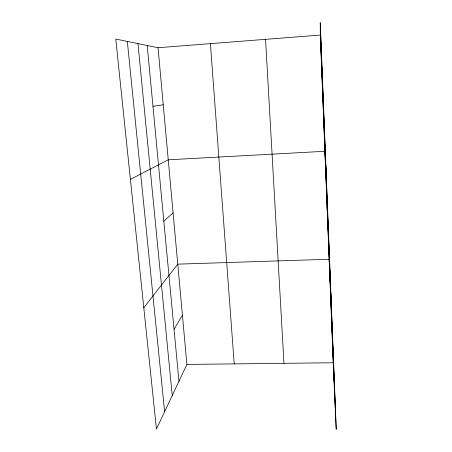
<?xml version="1.0" encoding="UTF-8"?>
<svg xmlns="http://www.w3.org/2000/svg" width="452" height="452" viewBox="0 0 452 452"><rect width="100%" height="100%" fill="white"/><g stroke="black" fill="none" stroke-linecap="round" stroke-linejoin="round"><path stroke-width="0.68" d="M158.036 47.726L186.902 364.425L156.443 429.016L115.768 39.064L158.036 47.726L320.315 35.07L320.259 22.6L336.231 429.4L333.226 362.758L320.315 35.07M174.048 329.344L182.41 315.163M143.792 307.727L177.766 264.154L329.146 259.256L331.282 303.337M163.822 221.181L173.088 212.892M130.408 179.371L168.251 159.799L324.898 151.29L326.022 169.472M152.968 106.327L163.234 104.779M186.902 364.425L333.226 362.758M322.649 94.27L322.79 95.163M127.34 41.431L164.624 411.665M137.962 43.612L172.24 395.511M147.216 45.511L178.958 381.279M210.395 43.641L234.221 363.883M265.556 39.341L283.963 363.318M327.062 206.248L327.485 214.389M331.226 311.936L331.892 326.384M320.276 26.035L335.418 411.41M320.287 29.177L334.666 394.72M320.304 31.9L334.005 380.059"/></g></svg>
